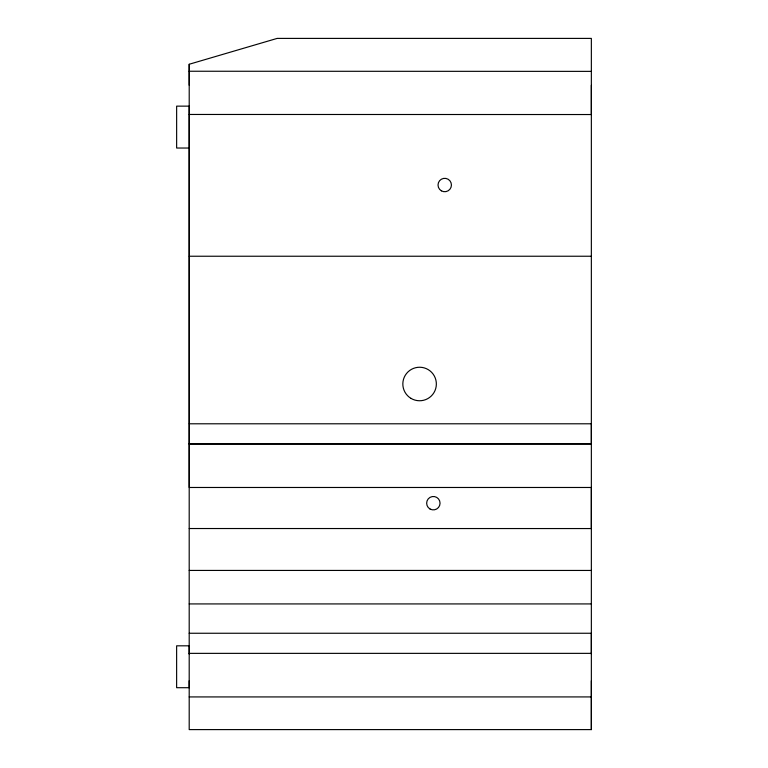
<?xml version="1.0" encoding="UTF-8"?>
<svg xmlns="http://www.w3.org/2000/svg" width="768" height="768" viewBox="0 0 768 768"><rect width="100%" height="100%" fill="white"/><g stroke="black" fill="none" stroke-linecap="round" stroke-linejoin="round"><path stroke-width="1.15" d="M189.216 528.528L591.35 528.557L591.37 487.478L189.216 487.478L189.206 64.253L277.171 38.4L591.35 38.4L591.35 729.6L189.197 729.6L189.197 680.784M189.197 654.106L189.206 106.138L176.64 106.138L176.64 148.032L189.206 148.032M591.35 729.6L591.35 680.784M591.35 654.096L591.35 633.254L189.197 633.254M591.35 85.229L591.35 114.538L189.206 114.461M189.206 64.253L189.206 71.242L591.35 71.376M189.283 256.234L591.35 256.234M189.283 423.792L591.35 423.792L591.37 443.894L189.216 443.914L591.37 443.894M189.206 570.432L591.35 570.451M189.206 603.926L591.35 603.926M189.197 653.366L591.35 653.357M189.197 696.931L591.35 696.922M189.206 71.242L189.216 85.229M189.197 645.821L176.63 645.821L176.63 687.706L189.197 687.706L189.197 645.821M430.003 508.992A6.701 6.701 0 0 0 440.054 503.184A6.701 6.701 0 0 0 430.003 497.386A6.701 6.701 0 0 0 430.003 508.992M441.379 190.829A6.701 6.701 0 0 0 451.43 185.021A6.701 6.701 0 0 0 441.379 179.213A6.701 6.701 0 0 0 441.379 190.829M410.947 398.352A16.752 16.752 0 0 0 436.349 384.317A16.752 16.752 0 0 0 411.494 369.331A16.752 16.752 0 0 0 410.947 398.352"/></g></svg>
